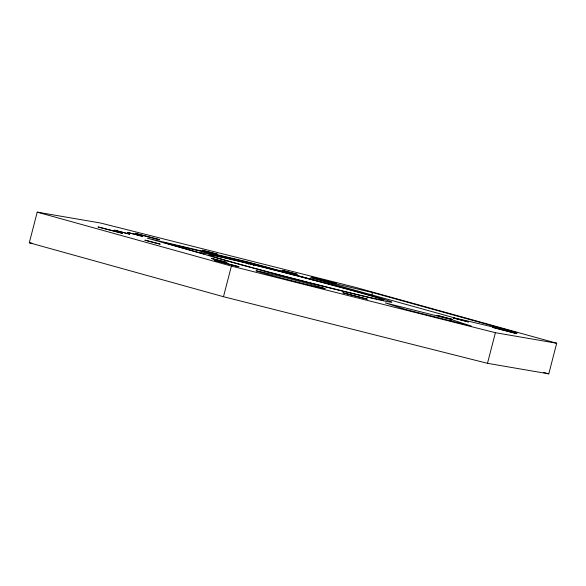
<?xml version="1.0" encoding="UTF-8"?>
<svg xmlns="http://www.w3.org/2000/svg" width="586" height="586" viewBox="0 0 586 586"><rect width="100%" height="100%" fill="white"/><g stroke="black" fill="none" stroke-linecap="round" stroke-linejoin="round"><path stroke-width="0.88" d="M29.3 242.758L37.218 212.139L100.558 223.017L356.046 287.499L556.7 343.242L548.782 373.861L487.486 363.327L223.478 296.706L29.3 242.758L31.974 243.219M223.478 296.706L231.404 266.088L37.218 212.139M248.281 264.301L248.735 262.55L318.213 281.229A98.858 1.897 14.5 0 1 365.891 296.802A98.858 1.897 14.5 0 1 204.558 254.317L163.626 242.516L248.735 262.55M253.255 265.539L253.709 263.788M371.802 295.154L372.476 292.531L517.401 332.789L455.3 318.088L310.382 277.83L372.476 292.531M450.905 321.296L451.359 319.546L385.361 302.889L405.182 309.364L471.181 326.021L451.359 319.546M487.486 363.327L495.404 332.709L556.7 343.242M231.404 266.088L495.404 332.709M296.992 275.698L282.921 272.08A98.397 1.89 14.5 0 0 201.108 252.749L201.35 253.057M314.147 280.167L247.255 261.803L147.181 238.136L203.899 254.06M543.5 372.396L548.782 373.861M211.671 258.499L226.855 262.425L211.671 258.499M282.093 270.344L297.241 274.277L282.093 270.344M436.834 315.363L451.974 319.297L436.834 315.363M202.192 250.229L217.311 254.163L202.192 250.229M98.162 226.98L122.328 233.279L98.162 226.98M114.504 230.195L129.609 234.136L114.504 230.195M127.704 232.466L142.808 236.4L127.704 232.466M135.11 233.323L159.275 239.623L135.11 233.323M144.962 240.179L160.066 244.113L144.962 240.179M214.688 260.426L238.854 266.725L214.688 260.426M311.84 277.112L336.012 283.412L311.84 277.112M343.015 292.81L367.18 299.109L343.015 292.81M492.54 327.332L516.706 333.632L492.54 327.332M453.762 318.059L453.322 317.986L468.566 321.956L453.762 318.059M316.279 280.892L293.608 274.988A90.156 1.729 14.5 0 0 208.975 254.947L212.623 256.353A90.156 1.729 14.5 0 0 359.76 295.102A90.156 1.729 14.5 0 0 316.279 280.892M267.15 274.167A35.585 0.681 14.5 0 0 324.307 288.59A35.585 0.681 14.5 0 0 280.862 276.519A35.585 0.681 14.5 0 0 267.15 274.167"/></g></svg>
